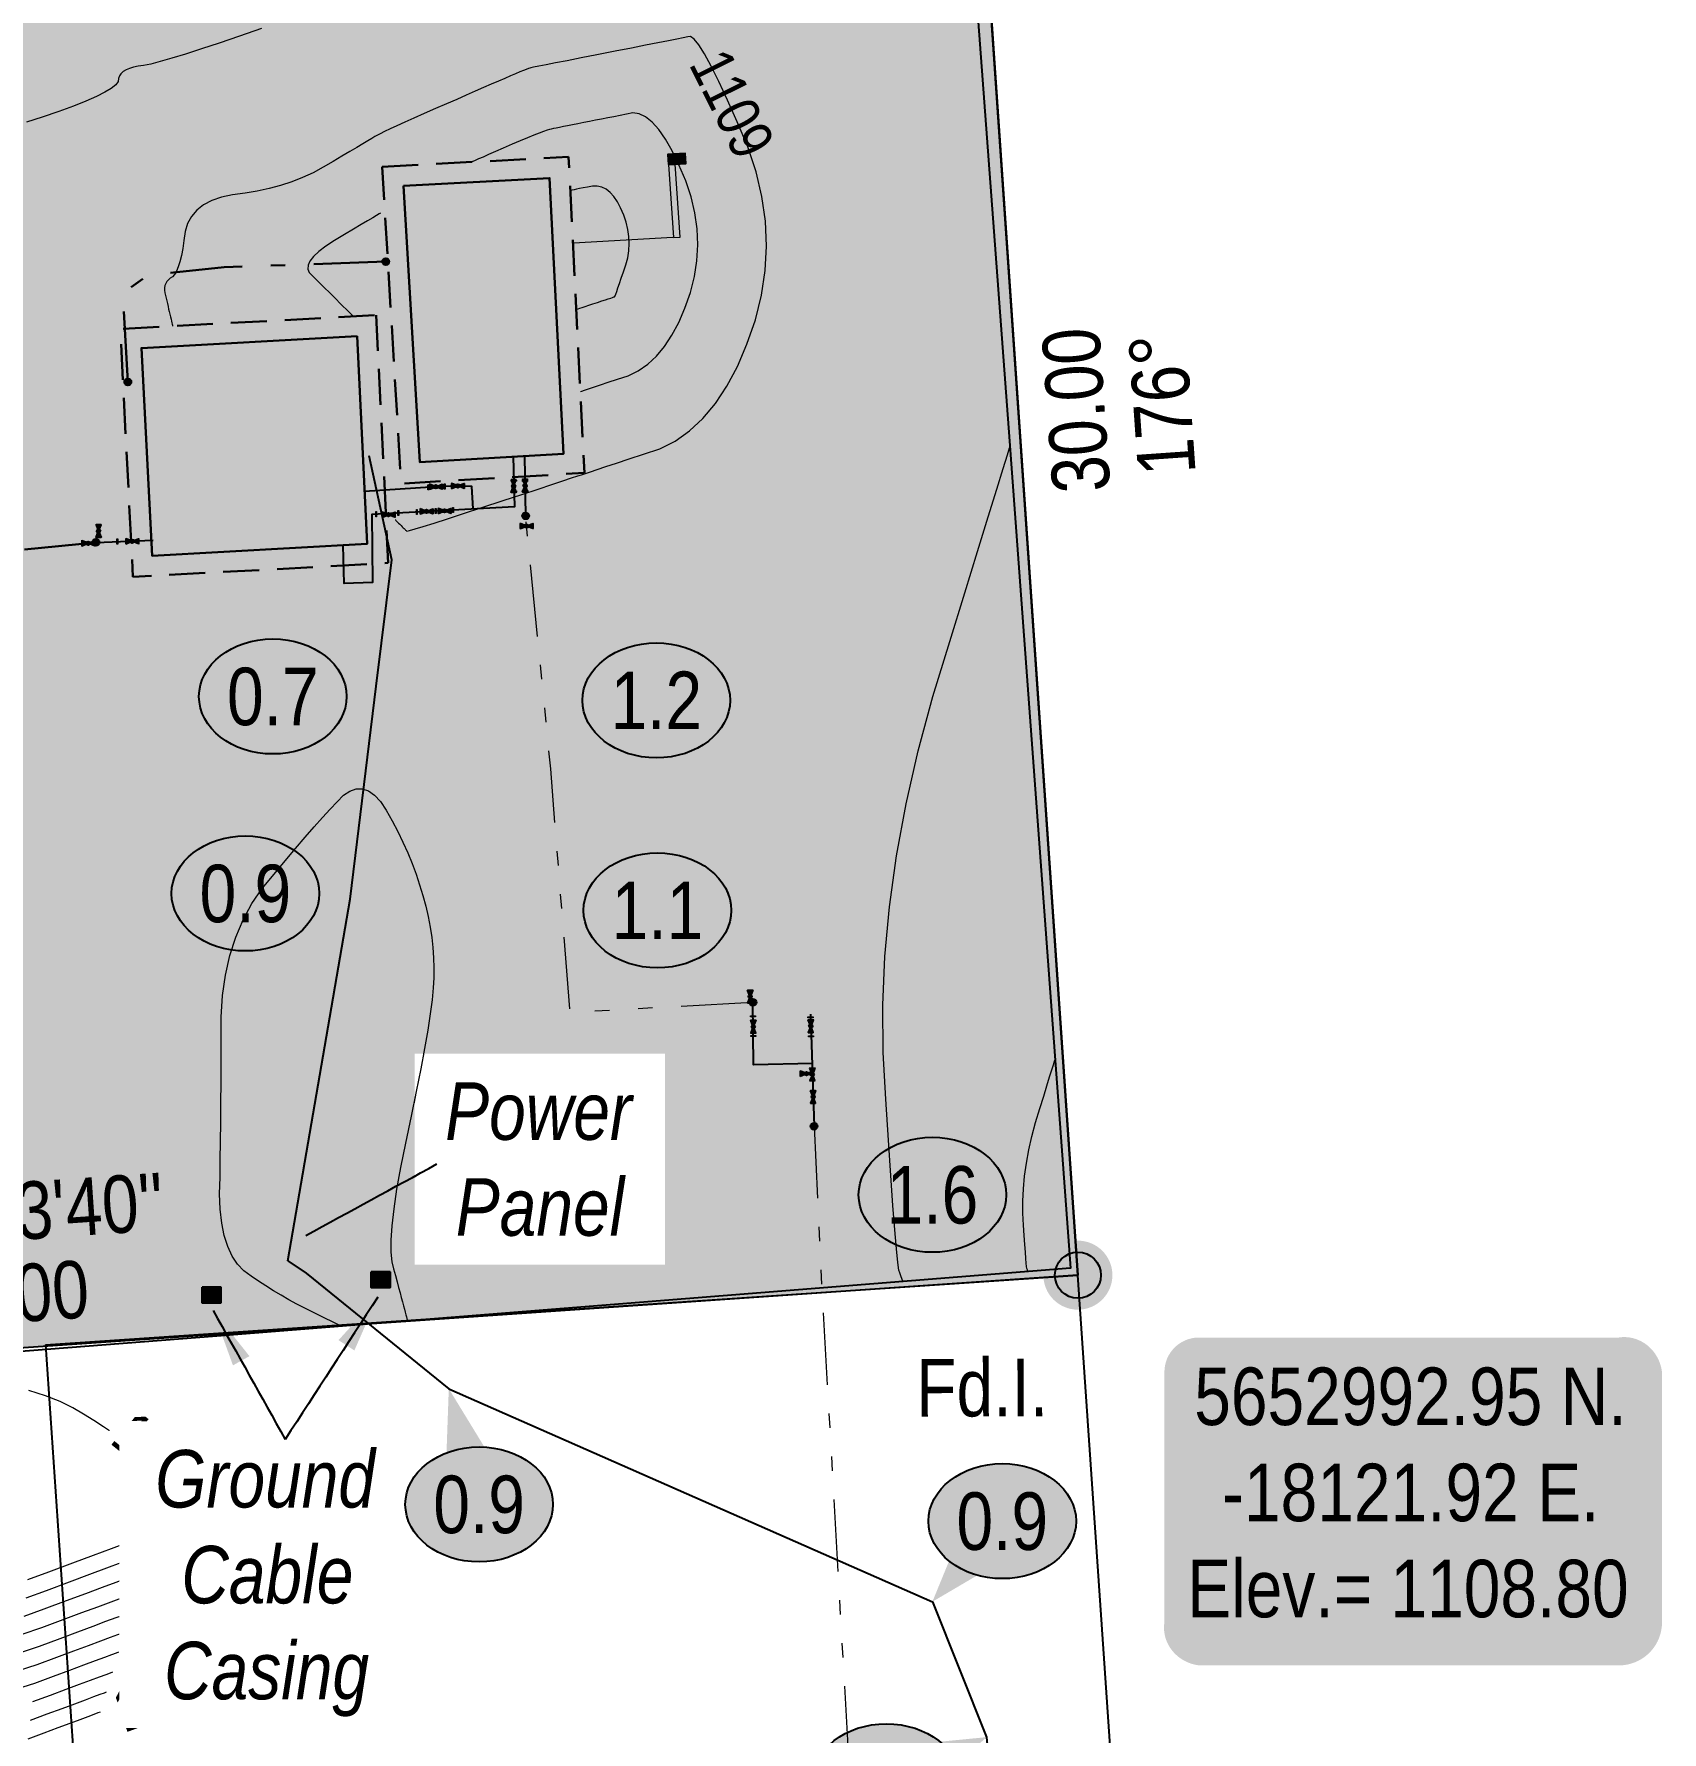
# Model space of a CAD drawing. Extents: x -19176 to -17597, y 5652440 to 5654285.
# Drawn here: x -17814.41 to -17786.11, y 5653112.35 to 5653141.87 of the extents above; entities that cross this region are included whole.
import ezdxf
from ezdxf.enums import TextEntityAlignment as Align

# ---------------------------------------------------------------- set-up
doc = ezdxf.new("R2010")
doc.units = 0
doc.header["$LTSCALE"] = 5
for name, pattern in [('CENTERLINEX3', [5, 2.5, -1, 0.5, -1]), ('CENTERLINEX33', [6.5, 2.5, -1, 0.5, -1, 0.5, -1]), ('DASHED4', [1.875, 1.25, -0.625])]:
    doc.linetypes.add(name, pattern=pattern)
for name, color, linetype in [('AS-CABLE', 224, 'foc-CABLE'), ('AS-CABLE-T', 224, 'foc-CABLE'), ('AS-FENCE-DASH', 48, 'foc-FENCE-DASH'), ('AS-PIPE-AG-CLIENT HIGH PRESSURE', 240, 'Continuous'), ('AS-PIPE-AG-CLIENT LOW PRESSURE', 182, 'Continuous'), ('AS-POWER-BURIED-ATCO PIPELINES', 241, 'foc-POWER_BURIED'), ('AS-SYMBOL', 7, 'Continuous'), ('DETAIL-T', 7, 'Continuous'), ('F-RW', 190, 'Continuous'), ('L-BD1', 253, 'Continuous'), ('L-MON', 1, 'Continuous'), ('L-TITLEDB', 4, 'Continuous'), ('P-ELEVATION', 7, 'Continuous'), ('P-PROPOSED', 10, 'Continuous'), ('P-PROPOSED-H', 21, 'Continuous')]:
    doc.layers.add(name, color=color, linetype=linetype)
for name, color, linetype, lineweight in [('AS-CABLE-ATCO PIPELINES', 241, 'foc-CABLE', 9), ('AS-GENERAL', 48, 'Continuous', 18), ('EXISTING PIPE (EXIST OR HP)', 240, 'CENTERLINEX33', 20), ('T-TEXT', 48, 'Continuous', 18)]:
    doc.layers.add(name, color=color, linetype=linetype, lineweight=lineweight)
for name, color, linetype, lineweight, true_color in [('AS-STRUCTURE', 7, 'Continuous', 30, 0x595959), ('C-TOPO-MAJR', 7, 'Continuous', 15, 0xd3aa5f), ('C-TOPO-MINR', 7, 'Continuous', 13, 0xe9d5af), ('EXISTING PIPE IP', 7, 'CENTERLINEX3', 30, 0x3800e0)]:
    doc.layers.add(name, color=color, linetype=linetype, lineweight=lineweight, true_color=true_color)
doc.layers.add('AS-STRUCTURE-H', color=7, linetype='Continuous', true_color=0xa8a8a8)
doc.layers.add('C-TOPO-MAJR-TEXT', color=7, linetype='Continuous', true_color=0x644b1b)
doc.styles.add('1.0', font='ARIALN.TTF', dxfattribs={"height": 1})
doc.styles.add('80', font='ARIALN.TTF', dxfattribs={"height": 10})
doc.styles.add('80L', font='ARIALN.TTF', dxfattribs={"height": 10})
doc.styles.add('foc-LtypeFont', font='ARIALN.TTF', dxfattribs={"height": 7.35})
doc.styles.get("Standard").update_dxf_attribs({"font": 'ARIALN.TTF'})
doc.linetypes.add('foc-CABLE', pattern='A,2,-1,["C",foc-LtypeFont,S=0.2,R=0,X=-0.625,Y=-0.75],-1.24,8', length=12.24)
doc.linetypes.add('foc-FENCE-DASH', pattern='A,0.5,-0.5,1,-0.5,1,-0.5,1,-0.5,1,-0.5,["X",foc-LtypeFont,S=0.2,R=0,X=-0.625,Y=-0.75],-0.5', length=7.5)
doc.linetypes.add('foc-POWER_BURIED', pattern='A,10,-1,["P",foc-LtypeFont,S=0.2,R=0,X=-0.425,Y=-0.75],-2', length=13)
doc.dimstyles.new('Compass 500', dxfattribs={"dimscale": 0.5, "dimtxt": 0.9, "dimasz": 2, "dimexe": 0.2, "dimexo": 0.0625, "dimgap": 0.5, "dimtad": 0, "dimtih": 1, "dimtoh": 1, "dimzin": 0, "dimdsep": 46, "dimtxsty": '1.0', "dimcen": 0.1, "dimse1": 1, "dimse2": 1, "dimclrd": 256, "dimclrt": 256, "dimaunit": 1, "dimadec": 4, "dimazin": 0, "dimtfac": 0.06, "dimtofl": 0, "dimtmove": 0, "dimatfit": 0, "dimfxl": 0.2, "dimtolj": 1, "dimtzin": 0, "dimlwd": -1, "dimarcsym": 0})

# ---------------------------------------------------------------- blocks, each defined once
blk = doc.blocks.new('fdia')
at = {"color": 255, "const_width": 1}
blk.add_lwpolyline([(-0.5, 0, 1), (0.5, 0, 1)], format="xyb", close=True, dxfattribs=at)
blk = doc.blocks.new('Fdiaa')
blk.add_blockref('fdia', (0, 0))
blk = doc.blocks.new('fdib')
at = {"color": 1, "const_width": 1.6}
blk.add_lwpolyline([(-0.4, 0, 1), (0.4, 0, 1)], format="xyb", close=True, dxfattribs=at)
at = {"color": 1}
blk.add_circle((0, 0), 0.8, dxfattribs=at)
blk = doc.blocks.new('Fdibb')
blk.add_blockref('fdib', (0, 0))
blk = doc.blocks.new('fdicc')
for name in ['Fdibb', 'Fdiaa']:
    blk.add_blockref(name, (0, 0))
blk = doc.blocks.new('FDI')
blk.add_blockref('fdicc', (0, 0))
blk = doc.blocks.new('*U39')
h = blk.add_hatch(color=254)
edge = h.paths.add_edge_path()
edge.add_line((-36.5, -28.5), (36.5, -28.5))
edge.add_arc((36.5, -22.5), 6, 270, 360)
edge.add_line((42.5, -22.5), (42.5, 21))
edge.add_arc((36.5, 21), 6, 0, 90)
edge.add_line((36.5, 27), (-36.5, 27))
edge.add_arc((-36.5, 21), 6, 90, 180)
edge.add_line((-42.5, 21), (-42.5, -22.5))
edge.add_arc((-36.5, -22.5), 6, 180, 270)
at = {"color": 1, "flags": 128}
blk.add_lwpolyline([(-36.5, -28.5, 3, 3, 0), (36.5, -28.5, 3, 3, 0.414214), (42.5, -22.5, 3, 3, 0), (42.5, 21, 3, 0, 0.414214), (36.5, 27, 0, 0, 0), (-36.5, 27, 0, 0, 0.414214), (-42.5, 21, 0, 0, 0), (-42.5, -22.5, 0, 3, 0.414214)], format="xyseb", close=True, dxfattribs=at)
blk.add_lwpolyline([(-37.46, -26.29, 0, 10, 0), (0, 0, 5, 5, 0)], format="xyseb", dxfattribs=at)
at = {"color": 1, "style": '80'}
blk.add_attdef('ENTER_TEXT_001', (-35.99, -5), '', height=10, dxfattribs=at)
blk = doc.blocks.new('VALVE')
h = blk.add_hatch(color=255)
h.dxf.hatch_style = 1
edge = h.paths.add_edge_path()
edge.add_line((-0.33, 0.24), (-1.2, 0.59))
edge.add_line((-1.2, 0.59), (-1.2, -0.59))
edge.add_line((-1.2, -0.59), (-0.33, -0.24))
edge.add_arc((0, 0), 0.411, 215.8775, 324.1225)
edge.add_line((0.33, -0.24), (1.2, -0.59))
edge.add_line((1.2, -0.59), (1.2, 0.59))
edge.add_line((1.2, 0.59), (0.33, 0.24))
edge.add_arc((0, 0), 0.411, 35.8775, 144.1225)
at = {"color": 48}
for p, q in [((-1.1, 0.44), (-1.1, -0.44)), ((-0.29, 0.12), (-1.1, 0.44)), ((0.29, 0.12), (1.1, 0.44)), ((1.1, 0.44), (1.1, -0.44)), ((-1.1, -0.44), (-0.29, -0.12)), ((1.1, -0.44), (0.29, -0.12))]:
    blk.add_line(p, q, dxfattribs=at)
for radius in [0.311, 0.11]:
    blk.add_circle((0, 0), radius, dxfattribs=at)
blk = doc.blocks.new('RISER')
h = blk.add_hatch(color=255)
h.dxf.hatch_style = 1
edge = h.paths.add_edge_path()
edge.add_arc((0, 0), 0.7, 0, 360)
blk.add_hatch(color=13).paths.add_polyline_path([(0.58, -0.15), (-0.58, -0.15, 0.774597)])
at = {"color": 13}
blk.add_line((-0.58, -0.15), (0.58, -0.15), dxfattribs=at)
blk.add_circle((0, 0), 0.6, dxfattribs=at)
blk = doc.blocks.new('Flange')
at = {"layer": 'AS-GENERAL'}
h = blk.add_hatch(color=256, dxfattribs=at)
h.dxf.hatch_style = 1
h.paths.add_polyline_path([(-0.22, 0.04), (0.23, 0.04), (0.23, -0.04), (-0.22, -0.04)])
blk.add_lwpolyline([(-0.22, 0.04), (0.23, 0.04), (0.23, -0.04), (-0.22, -0.04)], close=True, dxfattribs=at)
blk = doc.blocks.new('*U63')
at = {"layer": 'P-ELEVATION'}
h = blk.add_hatch(color=111, dxfattribs=at)
h.dxf.hatch_style = 1
edge = h.paths.add_edge_path()
edge.add_ellipse((0, 0), major_axis=(-12.83, 0), ratio=0.779302, start_angle=0, end_angle=360)
at = {"layer": 'P-ELEVATION', "color": 7, "flags": 128}
blk.add_lwpolyline([(0, 0, 12.5, 0, 0), (17.43, 7.68, 0, 0, 0)], format="xyseb", dxfattribs=at)
at = {"layer": 'P-ELEVATION', "color": 7}
blk.add_ellipse((0, 0), major_axis=(-12.83, 0), ratio=0.779302, dxfattribs=at)
at = {"layer": 'P-ELEVATION', "style": '80'}
blk.add_attdef('ELEVATION', text='', height=10, dxfattribs=at).set_placement((0, 0), align=Align.MIDDLE_CENTER)
blk = doc.blocks.new('*U64')
at = {"layer": 'P-ELEVATION'}
h = blk.add_hatch(color=111, dxfattribs=at)
h.dxf.hatch_style = 1
edge = h.paths.add_edge_path()
edge.add_ellipse((0, 0), major_axis=(-12.83, 0), ratio=0.779302, start_angle=0, end_angle=360)
at = {"layer": 'P-ELEVATION', "color": 7, "flags": 128}
blk.add_lwpolyline([(0, 0, 12.5, 0, 0), (-12.15, -14.01, 0, 0, 0)], format="xyseb", dxfattribs=at)
at = {"layer": 'P-ELEVATION', "color": 7}
blk.add_ellipse((0, 0), major_axis=(-12.83, 0), ratio=0.779302, dxfattribs=at)
at = {"layer": 'P-ELEVATION', "style": '80'}
blk.add_attdef('ELEVATION', text='', height=10, dxfattribs=at).set_placement((0, 0), align=Align.MIDDLE_CENTER)
blk = doc.blocks.new('*U65')
at = {"layer": 'P-ELEVATION'}
h = blk.add_hatch(color=111, dxfattribs=at)
h.dxf.hatch_style = 1
edge = h.paths.add_edge_path()
edge.add_ellipse((0, 0), major_axis=(-12.83, 0), ratio=0.779302, start_angle=0, end_angle=360)
at = {"layer": 'P-ELEVATION', "color": 7, "flags": 128}
blk.add_lwpolyline([(0, 0, 12.5, 0, 0), (-5.27, 20.11, 0, 0, 0)], format="xyseb", dxfattribs=at)
at = {"layer": 'P-ELEVATION', "color": 7}
blk.add_ellipse((0, 0), major_axis=(-12.83, 0), ratio=0.779302, dxfattribs=at)
at = {"layer": 'P-ELEVATION', "style": '80'}
blk.add_attdef('ELEVATION', text='', height=10, dxfattribs=at).set_placement((0, 0), align=Align.MIDDLE_CENTER)
blk = doc.blocks.new('*U66')
at = {"layer": 'P-ELEVATION'}
h = blk.add_hatch(color=111, dxfattribs=at)
h.dxf.hatch_style = 1
edge = h.paths.add_edge_path()
edge.add_ellipse((0, 0), major_axis=(-12.83, 0), ratio=0.779302, start_angle=0, end_angle=360)
at = {"layer": 'P-ELEVATION', "color": 7, "flags": 128}
blk.add_lwpolyline([(0, 0, 12.5, 0, 0), (18.22, -0.98, 0, 0, 0)], format="xyseb", dxfattribs=at)
at = {"layer": 'P-ELEVATION', "color": 7}
blk.add_ellipse((0, 0), major_axis=(-12.83, 0), ratio=0.779302, dxfattribs=at)
at = {"layer": 'P-ELEVATION', "style": '80'}
blk.add_attdef('ELEVATION', text='', height=10, dxfattribs=at).set_placement((0, 0), align=Align.MIDDLE_CENTER)
blk = doc.blocks.new('*U81')
at = {"layer": 'P-ELEVATION'}
h = blk.add_hatch(color=111, dxfattribs=at)
h.dxf.hatch_style = 1
edge = h.paths.add_edge_path()
edge.add_ellipse((0, 0), major_axis=(-12.83, 0), ratio=0.779302, start_angle=0, end_angle=360)
at = {"layer": 'P-ELEVATION', "color": 7, "flags": 128}
blk.add_lwpolyline([(0, 0, 12.5, 0, 0), (-19.52, -11.14, 0, 0, 0)], format="xyseb", dxfattribs=at)
at = {"layer": 'P-ELEVATION', "color": 7}
blk.add_ellipse((0, 0), major_axis=(-12.83, 0), ratio=0.779302, dxfattribs=at)
at = {"layer": 'P-ELEVATION', "style": '80'}
blk.add_attdef('ELEVATION', text='', height=10, dxfattribs=at).set_placement((0, 0), align=Align.MIDDLE_CENTER)
blk = doc.blocks.new('*U80')
at = {"layer": 'P-ELEVATION'}
h = blk.add_hatch(color=111, dxfattribs=at)
h.dxf.hatch_style = 1
edge = h.paths.add_edge_path()
edge.add_ellipse((0, 0), major_axis=(-12.83, 0), ratio=0.779302, start_angle=0, end_angle=360)
at = {"layer": 'P-ELEVATION', "color": 7, "flags": 128}
blk.add_lwpolyline([(0, 0, 12.5, 0, 0), (-15.2, -17.75, 0, 0, 0)], format="xyseb", dxfattribs=at)
at = {"layer": 'P-ELEVATION', "color": 7}
blk.add_ellipse((0, 0), major_axis=(-12.83, 0), ratio=0.779302, dxfattribs=at)
at = {"layer": 'P-ELEVATION', "style": '80'}
blk.add_attdef('ELEVATION', text='', height=10, dxfattribs=at).set_placement((0, 0), align=Align.MIDDLE_CENTER)
blk = doc.blocks.new('*U82')
at = {"layer": 'P-ELEVATION'}
h = blk.add_hatch(color=111, dxfattribs=at)
h.dxf.hatch_style = 1
edge = h.paths.add_edge_path()
edge.add_ellipse((0, 0), major_axis=(-12.83, 0), ratio=0.779302, start_angle=0, end_angle=360)
at = {"layer": 'P-ELEVATION', "color": 7, "flags": 128}
blk.add_lwpolyline([(0, 0, 12.5, 0, 0), (-18.35, -11.91, 0, 0, 0)], format="xyseb", dxfattribs=at)
at = {"layer": 'P-ELEVATION', "color": 7}
blk.add_ellipse((0, 0), major_axis=(-12.83, 0), ratio=0.779302, dxfattribs=at)
at = {"layer": 'P-ELEVATION', "style": '80'}
blk.add_attdef('ELEVATION', text='', height=10, dxfattribs=at).set_placement((0, 0), align=Align.MIDDLE_CENTER)
blk = doc.blocks.new('*U83')
at = {"layer": 'P-ELEVATION'}
h = blk.add_hatch(color=111, dxfattribs=at)
h.dxf.hatch_style = 1
edge = h.paths.add_edge_path()
edge.add_ellipse((0, 0), major_axis=(-12.83, 0), ratio=0.779302, start_angle=0, end_angle=360)
at = {"layer": 'P-ELEVATION', "color": 7, "flags": 128}
blk.add_lwpolyline([(0, 0, 12.5, 0, 0), (17.99, 1.81, 0, 0, 0)], format="xyseb", dxfattribs=at)
at = {"layer": 'P-ELEVATION', "color": 7}
blk.add_ellipse((0, 0), major_axis=(-12.83, 0), ratio=0.779302, dxfattribs=at)
at = {"layer": 'P-ELEVATION', "style": '80'}
blk.add_attdef('ELEVATION', text='', height=10, dxfattribs=at).set_placement((0, 0), align=Align.MIDDLE_CENTER)

msp = doc.modelspace()

# ---------------------------------------------------------------- hatches: boundary and pattern name
at = {"layer": 'AS-CABLE'}
h = msp.add_hatch(color=256, dxfattribs=at)
h.dxf.hatch_style = 1
h.paths.add_polyline_path([(-17803.384, 5653139.603), (-17803.079, 5653139.62), (-17803.089, 5653139.795), (-17803.394, 5653139.779)])
at = {"layer": 'AS-CABLE-ATCO PIPELINES'}
h = msp.add_hatch(color=256, dxfattribs=at)
h.dxf.hatch_style = 1
h.paths.add_polyline_path([(-17803.268, 5653139.61), (-17803.384, 5653139.603), (-17803.295, 5653138.336), (-17803.18, 5653138.342)])
at = {"layer": 'AS-STRUCTURE'}
h = msp.add_hatch(color=256, dxfattribs=at)
h.dxf.hatch_style = 1
h.paths.add_polyline_path([(-17808.549, 5653120.351), (-17808.222, 5653120.351), (-17808.222, 5653120.08), (-17808.549, 5653120.08)])
h = msp.add_hatch(color=256, dxfattribs=at)
h.dxf.hatch_style = 1
h.paths.add_polyline_path([(-17811.488, 5653120.086), (-17811.161, 5653120.086), (-17811.161, 5653119.815), (-17811.488, 5653119.815)])
at = {"layer": 'AS-STRUCTURE-H'}
h = msp.add_hatch(color=256, dxfattribs=at)
h.dxf.hatch_style = 1
h.paths.add_polyline_path([(-17807.985, 5653139.234), (-17805.449, 5653139.368), (-17805.209, 5653134.572), (-17807.701, 5653134.427)])
h = msp.add_hatch(color=256, dxfattribs=at)
h.dxf.hatch_style = 1
h.paths.add_polyline_path([(-17808.793, 5653136.618), (-17808.62, 5653133.007), (-17812.359, 5653132.803), (-17812.543, 5653136.413)])
at = {"layer": 'P-PROPOSED-H'}
h = msp.add_hatch(color=256, dxfattribs=at)
h.dxf.hatch_style = 1
h.paths.add_polyline_path([(-17826.194, 5653118.235), (-17828.254, 5653148.165), (-17798.325, 5653150.225), (-17796.265, 5653120.296)])

# ---------------------------------------------------------------- linework, layer by layer
at = {"layer": 'AS-CABLE'}
msp.add_lwpolyline([(-17803.384, 5653139.603), (-17803.079, 5653139.62), (-17803.089, 5653139.795), (-17803.394, 5653139.779)], close=True, dxfattribs=at)
at = {"layer": 'AS-CABLE', "const_width": 0.3, "flags": 128}
msp.add_lwpolyline([(-17809.482, 5653120.711), (-17810.527, 5653120.686)], dxfattribs=at)
at = {"layer": 'AS-CABLE-ATCO PIPELINES'}
msp.add_lwpolyline([(-17803.268, 5653139.61), (-17803.384, 5653139.603), (-17803.295, 5653138.336), (-17803.18, 5653138.342)], close=True, dxfattribs=at)
at = {"layer": 'AS-CABLE-ATCO PIPELINES', "ltscale": 0.1, "flags": 128}
msp.add_lwpolyline([(-17805.033, 5653138.244), (-17803.303, 5653138.339)], dxfattribs=at)
at = {"layer": 'AS-FENCE-DASH', "ltscale": 0.1, "flags": 128}
msp.add_lwpolyline([(-17827.12, 5653130.024), (-17827.331, 5653132.746), (-17828.493, 5653148.176), (-17813.022, 5653149.257), (-17798.608, 5653150.231), (-17797.454, 5653134.793), (-17796.392, 5653120.419), (-17811.233, 5653119.234), (-17826.186, 5653118.067)], dxfattribs=at)
at = {"layer": 'AS-PIPE-AG-CLIENT HIGH PRESSURE', "ltscale": 0.1, "flags": 128}
for points in [[(-17806.08, 5653134.521), (-17806.056, 5653133.654), (-17808.539, 5653133.521), (-17808.524, 5653132.339), (-17809.016, 5653132.319), (-17809.037, 5653132.982)], [(-17805.883, 5653134.532), (-17805.865, 5653133.495)], [(-17806.776, 5653133.615), (-17806.797, 5653134.004), (-17807.044, 5653134.016), (-17807.424, 5653134.001), (-17808.664, 5653133.921)], [(-17800.878, 5653123.973), (-17801.901, 5653123.953), (-17801.913, 5653125.037)], [(-17800.915, 5653124.832), (-17800.851, 5653122.885)]]:
    msp.add_lwpolyline(points, dxfattribs=at)
at = {"layer": 'AS-PIPE-AG-CLIENT LOW PRESSURE', "flags": 128}
msp.add_lwpolyline([(-17813.334, 5653133.035), (-17812.338, 5653133.071)], dxfattribs=at)
at = {"layer": 'AS-POWER-BURIED-ATCO PIPELINES', "ltscale": 0.1, "flags": 128}
for points in [[(-17809.997, 5653120.547), (-17808.914, 5653126.833), (-17808.46, 5653130.537), (-17808.193, 5653132.73), (-17808.587, 5653134.537)], [(-17809.997, 5653120.547), (-17809.68, 5653120.328), (-17807.2, 5653118.322), (-17798.794, 5653114.618), (-17797.852, 5653112.265), (-17797.272, 5653105.768), (-17797.133, 5653103.418)]]:
    msp.add_lwpolyline(points, dxfattribs=at)
at = {"layer": 'AS-STRUCTURE', "linetype": 'DASHED4', "ltscale": 0.1, "flags": 128}
for points in [[(-17808.356, 5653139.565), (-17805.117, 5653139.736), (-17804.843, 5653134.242), (-17808.03, 5653134.057)], [(-17808.461, 5653136.986), (-17808.254, 5653132.676), (-17812.691, 5653132.434), (-17812.911, 5653136.743)]]:
    msp.add_lwpolyline(points, close=True, dxfattribs=at)
at = {"layer": 'AS-STRUCTURE', "flags": 128}
for points in [[(-17807.985, 5653139.234), (-17805.449, 5653139.368), (-17805.209, 5653134.572), (-17807.701, 5653134.427)], [(-17808.793, 5653136.618), (-17808.62, 5653133.007), (-17812.359, 5653132.803), (-17812.543, 5653136.413)]]:
    msp.add_lwpolyline(points, close=True, dxfattribs=at)
at = {"layer": 'AS-STRUCTURE'}
for points in [[(-17808.549, 5653120.351), (-17808.222, 5653120.351), (-17808.222, 5653120.08), (-17808.549, 5653120.08)], [(-17811.488, 5653120.086), (-17811.161, 5653120.086), (-17811.161, 5653119.815), (-17811.488, 5653119.815)]]:
    msp.add_lwpolyline(points, close=True, dxfattribs=at)
at = {"layer": 'C-TOPO-MAJR', "flags": 128}
for points in [[(-17808.132, 5653133.428), (-17808.132, 5653133.428), (-17808.129, 5653133.426), (-17808.123, 5653133.42), (-17808.115, 5653133.411), (-17808.103, 5653133.4), (-17808.089, 5653133.386), (-17808.072, 5653133.369), (-17808.052, 5653133.349), (-17808.029, 5653133.327), (-17808.009, 5653133.306), (-17807.991, 5653133.288), (-17807.975, 5653133.273), (-17807.961, 5653133.259), (-17807.95, 5653133.248), (-17807.941, 5653133.239), (-17807.935, 5653133.233), (-17807.93, 5653133.228), (-17807.881, 5653133.24), (-17807.785, 5653133.267), (-17807.644, 5653133.31), (-17807.457, 5653133.369), (-17807.225, 5653133.444), (-17806.947, 5653133.534), (-17806.623, 5653133.64), (-17806.254, 5653133.762), (-17805.929, 5653133.869), (-17805.647, 5653133.962), (-17805.409, 5653134.041), (-17805.215, 5653134.105), (-17805.065, 5653134.154), (-17804.958, 5653134.19), (-17804.895, 5653134.21), (-17804.876, 5653134.217), (-17804.823, 5653134.234), (-17804.738, 5653134.262), (-17804.62, 5653134.301), (-17804.468, 5653134.351), (-17804.284, 5653134.412), (-17804.066, 5653134.484), (-17803.815, 5653134.567), (-17803.531, 5653134.66), (-17803.264, 5653134.796), (-17803.015, 5653134.972), (-17802.782, 5653135.19), (-17802.566, 5653135.45), (-17802.366, 5653135.751), (-17802.184, 5653136.094), (-17802.019, 5653136.478), (-17801.871, 5653136.904), (-17801.765, 5653137.33), (-17801.7, 5653137.758), (-17801.677, 5653138.186), (-17801.695, 5653138.616), (-17801.756, 5653139.047), (-17801.858, 5653139.478), (-17802.002, 5653139.911), (-17802.188, 5653140.345), (-17802.356, 5653140.723), (-17802.506, 5653141.046), (-17802.64, 5653141.313), (-17802.755, 5653141.526), (-17802.854, 5653141.683), (-17802.935, 5653141.784), (-17802.998, 5653141.83), (-17803.044, 5653141.821), (-17803.124, 5653141.806), (-17803.237, 5653141.783), (-17803.384, 5653141.754), (-17803.565, 5653141.719), (-17803.779, 5653141.676), (-17804.027, 5653141.627), (-17804.309, 5653141.572), (-17804.625, 5653141.51), (-17804.902, 5653141.455), (-17805.142, 5653141.407), (-17805.345, 5653141.368), (-17805.509, 5653141.335), (-17805.636, 5653141.31), (-17805.725, 5653141.293), (-17805.776, 5653141.282), (-17805.789, 5653141.28), (-17805.815, 5653141.271), (-17805.853, 5653141.257), (-17805.903, 5653141.237), (-17805.966, 5653141.212), (-17806.041, 5653141.18), (-17806.128, 5653141.143), (-17806.227, 5653141.1), (-17806.339, 5653141.051), (-17806.462, 5653140.997), (-17806.595, 5653140.939), (-17806.74, 5653140.876), (-17806.896, 5653140.808), (-17807.062, 5653140.735), (-17807.24, 5653140.657), (-17807.429, 5653140.575), (-17807.628, 5653140.488), (-17807.807, 5653140.409), (-17807.966, 5653140.338), (-17808.104, 5653140.275), (-17808.222, 5653140.221), (-17808.319, 5653140.175), (-17808.395, 5653140.138), (-17808.452, 5653140.108), (-17808.487, 5653140.087), (-17808.54, 5653140.056), (-17808.609, 5653140.014), (-17808.696, 5653139.963), (-17808.799, 5653139.901), (-17808.919, 5653139.83), (-17809.057, 5653139.748), (-17809.211, 5653139.656), (-17809.382, 5653139.554), (-17809.559, 5653139.461), (-17809.742, 5653139.378), (-17809.93, 5653139.304), (-17810.125, 5653139.24), (-17810.325, 5653139.185), (-17810.53, 5653139.14), (-17810.742, 5653139.104), (-17810.959, 5653139.078), (-17811.151, 5653139.035), (-17811.319, 5653138.976), (-17811.462, 5653138.901), (-17811.58, 5653138.81), (-17811.673, 5653138.702), (-17811.742, 5653138.579), (-17811.785, 5653138.439), (-17811.804, 5653138.282), (-17811.826, 5653138.143), (-17811.849, 5653138.019), (-17811.876, 5653137.913), (-17811.904, 5653137.822), (-17811.935, 5653137.749), (-17811.969, 5653137.692), (-17812.004, 5653137.651), (-17812.043, 5653137.627), (-17812.075, 5653137.599), (-17812.101, 5653137.569), (-17812.12, 5653137.536), (-17812.134, 5653137.5), (-17812.141, 5653137.461), (-17812.142, 5653137.419), (-17812.137, 5653137.374), (-17812.126, 5653137.326), (-17812.114, 5653137.279), (-17812.103, 5653137.231), (-17812.092, 5653137.184), (-17812.081, 5653137.137), (-17812.07, 5653137.091), (-17812.059, 5653137.045), (-17812.048, 5653136.999), (-17812.037, 5653136.953), (-17812.028, 5653136.913), (-17812.02, 5653136.879), (-17812.013, 5653136.85), (-17812.008, 5653136.827), (-17812.004, 5653136.81), (-17812.001, 5653136.799), (-17812, 5653136.793), (-17812, 5653136.793)], [(-17812, 5653116.763), (-17812, 5653116.763), (-17812.014, 5653116.775), (-17812.042, 5653116.797), (-17812.085, 5653116.831), (-17812.141, 5653116.876), (-17812.211, 5653116.932), (-17812.295, 5653116.999), (-17812.394, 5653117.078), (-17812.506, 5653117.168), (-17812.628, 5653117.261), (-17812.758, 5653117.356), (-17812.898, 5653117.455), (-17813.047, 5653117.556), (-17813.205, 5653117.66), (-17813.373, 5653117.767), (-17813.549, 5653117.877), (-17813.735, 5653117.99), (-17813.955, 5653118.097), (-17814.21, 5653118.198), (-17814.501, 5653118.293)], [(-17812.723, 5653114.438), (-17812.723, 5653114.438), (-17812.767, 5653114.421), (-17812.856, 5653114.388), (-17812.989, 5653114.339), (-17813.166, 5653114.273), (-17813.388, 5653114.19), (-17813.654, 5653114.091), (-17813.964, 5653113.975), (-17814.319, 5653113.843), (-17814.652, 5653113.731)], [(-17813.263, 5653112.698), (-17813.263, 5653112.698), (-17813.298, 5653112.685), (-17813.368, 5653112.659), (-17813.473, 5653112.62), (-17813.612, 5653112.568), (-17813.787, 5653112.503), (-17813.996, 5653112.425), (-17814.24, 5653112.334), (-17814.519, 5653112.23)]]:
    msp.add_lwpolyline(points, dxfattribs=at)
at = {"layer": 'C-TOPO-MINR', "flags": 128}
for points in [[(-17810.457, 5653141.97), (-17810.841, 5653141.835), (-17811.189, 5653141.715), (-17811.501, 5653141.611), (-17811.776, 5653141.522), (-17812.014, 5653141.449), (-17812.215, 5653141.391), (-17812.38, 5653141.349), (-17812.509, 5653141.322), (-17812.6, 5653141.311), (-17812.681, 5653141.295), (-17812.752, 5653141.274), (-17812.811, 5653141.248), (-17812.86, 5653141.218), (-17812.898, 5653141.182), (-17812.926, 5653141.142), (-17812.943, 5653141.096), (-17812.949, 5653141.046), (-17812.99, 5653140.99), (-17813.067, 5653140.927), (-17813.179, 5653140.859), (-17813.326, 5653140.784), (-17813.509, 5653140.703), (-17813.726, 5653140.616), (-17813.98, 5653140.523), (-17814.268, 5653140.424), (-17814.539, 5653140.339)], [(-17804.913, 5653135.656), (-17804.913, 5653135.656), (-17804.89, 5653135.664), (-17804.844, 5653135.679), (-17804.774, 5653135.702), (-17804.682, 5653135.733), (-17804.566, 5653135.771), (-17804.427, 5653135.817), (-17804.265, 5653135.87), (-17804.08, 5653135.931), (-17803.906, 5653136.019), (-17803.743, 5653136.133), (-17803.591, 5653136.274), (-17803.45, 5653136.442), (-17803.321, 5653136.637), (-17803.202, 5653136.858), (-17803.095, 5653137.105), (-17802.999, 5653137.38), (-17802.929, 5653137.655), (-17802.887, 5653137.93), (-17802.872, 5653138.207), (-17802.884, 5653138.484), (-17802.922, 5653138.761), (-17802.988, 5653139.039), (-17803.08, 5653139.318), (-17803.2, 5653139.597), (-17803.318, 5653139.839), (-17803.436, 5653140.043), (-17803.551, 5653140.209), (-17803.666, 5653140.338), (-17803.78, 5653140.429), (-17803.892, 5653140.483), (-17804.003, 5653140.499), (-17804.113, 5653140.477), (-17804.222, 5653140.456), (-17804.33, 5653140.434), (-17804.437, 5653140.413), (-17804.543, 5653140.392), (-17804.648, 5653140.372), (-17804.752, 5653140.351), (-17804.855, 5653140.331), (-17804.957, 5653140.311), (-17805.05, 5653140.292), (-17805.134, 5653140.276), (-17805.209, 5653140.261), (-17805.275, 5653140.248), (-17805.332, 5653140.237), (-17805.379, 5653140.227), (-17805.418, 5653140.22), (-17805.447, 5653140.214), (-17805.493, 5653140.2), (-17805.554, 5653140.179), (-17805.631, 5653140.15), (-17805.724, 5653140.113), (-17805.832, 5653140.068), (-17805.957, 5653140.015), (-17806.097, 5653139.955), (-17806.254, 5653139.886), (-17806.39, 5653139.827), (-17806.508, 5653139.775), (-17806.605, 5653139.733), (-17806.683, 5653139.699), (-17806.742, 5653139.673), (-17806.781, 5653139.656), (-17806.801, 5653139.647), (-17806.801, 5653139.647)], [(-17804.984, 5653137.084), (-17804.984, 5653137.084), (-17804.974, 5653137.088), (-17804.953, 5653137.095), (-17804.923, 5653137.105), (-17804.881, 5653137.118), (-17804.83, 5653137.135), (-17804.768, 5653137.156), (-17804.696, 5653137.179), (-17804.614, 5653137.207), (-17804.541, 5653137.231), (-17804.479, 5653137.251), (-17804.427, 5653137.268), (-17804.385, 5653137.282), (-17804.353, 5653137.293), (-17804.331, 5653137.3), (-17804.32, 5653137.304), (-17804.318, 5653137.304), (-17804.311, 5653137.32), (-17804.299, 5653137.351), (-17804.282, 5653137.397), (-17804.26, 5653137.459), (-17804.233, 5653137.536), (-17804.201, 5653137.628), (-17804.163, 5653137.735), (-17804.121, 5653137.858), (-17804.09, 5653137.981), (-17804.072, 5653138.104), (-17804.065, 5653138.228), (-17804.071, 5653138.351), (-17804.088, 5653138.476), (-17804.118, 5653138.6), (-17804.159, 5653138.725), (-17804.213, 5653138.85), (-17804.27, 5653138.957), (-17804.332, 5653139.046), (-17804.397, 5653139.118), (-17804.467, 5653139.172), (-17804.541, 5653139.208), (-17804.619, 5653139.227), (-17804.701, 5653139.228), (-17804.787, 5653139.211), (-17804.862, 5653139.196), (-17804.926, 5653139.183), (-17804.98, 5653139.173), (-17805.023, 5653139.164), (-17805.055, 5653139.158), (-17805.077, 5653139.154), (-17805.087, 5653139.151), (-17805.087, 5653139.151)], [(-17808.388, 5653138.758), (-17808.388, 5653138.758), (-17808.411, 5653138.744), (-17808.455, 5653138.718), (-17808.522, 5653138.678), (-17808.611, 5653138.625), (-17808.722, 5653138.559), (-17808.856, 5653138.479), (-17809.011, 5653138.387), (-17809.189, 5653138.281), (-17809.338, 5653138.181), (-17809.459, 5653138.089), (-17809.55, 5653138.003), (-17809.613, 5653137.924), (-17809.647, 5653137.852), (-17809.652, 5653137.786), (-17809.628, 5653137.727), (-17809.575, 5653137.675), (-17809.521, 5653137.621), (-17809.465, 5653137.565), (-17809.408, 5653137.508), (-17809.348, 5653137.449), (-17809.287, 5653137.388), (-17809.224, 5653137.325), (-17809.16, 5653137.261), (-17809.093, 5653137.195), (-17809.035, 5653137.137), (-17808.985, 5653137.088), (-17808.944, 5653137.047), (-17808.911, 5653137.014), (-17808.886, 5653136.989), (-17808.869, 5653136.973), (-17808.861, 5653136.964), (-17808.861, 5653136.964)], [(-17799.305, 5653120.186), (-17799.305, 5653120.186), (-17799.307, 5653120.192), (-17799.311, 5653120.203), (-17799.317, 5653120.219), (-17799.325, 5653120.24), (-17799.335, 5653120.267), (-17799.346, 5653120.299), (-17799.36, 5653120.337), (-17799.376, 5653120.38), (-17799.396, 5653120.518), (-17799.42, 5653120.752), (-17799.448, 5653121.082), (-17799.48, 5653121.507), (-17799.517, 5653122.028), (-17799.558, 5653122.644), (-17799.603, 5653123.356), (-17799.652, 5653124.164), (-17799.658, 5653124.99), (-17799.621, 5653125.836), (-17799.541, 5653126.701), (-17799.417, 5653127.585), (-17799.25, 5653128.489), (-17799.04, 5653129.411), (-17798.786, 5653130.353), (-17798.49, 5653131.314), (-17798.23, 5653132.155), (-17798.008, 5653132.876), (-17797.822, 5653133.476), (-17797.674, 5653133.957), (-17797.563, 5653134.317), (-17797.489, 5653134.557), (-17797.451, 5653134.677), (-17797.451, 5653134.677)], [(-17797.133, 5653120.36), (-17797.133, 5653120.36), (-17797.133, 5653120.361), (-17797.134, 5653120.364), (-17797.136, 5653120.368), (-17797.138, 5653120.373), (-17797.14, 5653120.38), (-17797.143, 5653120.388), (-17797.147, 5653120.398), (-17797.151, 5653120.409), (-17797.156, 5653120.444), (-17797.162, 5653120.504), (-17797.169, 5653120.588), (-17797.178, 5653120.696), (-17797.187, 5653120.828), (-17797.197, 5653120.985), (-17797.209, 5653121.166), (-17797.221, 5653121.372), (-17797.223, 5653121.582), (-17797.213, 5653121.797), (-17797.193, 5653122.017), (-17797.161, 5653122.242), (-17797.119, 5653122.472), (-17797.065, 5653122.707), (-17797.001, 5653122.947), (-17796.926, 5653123.191), (-17796.859, 5653123.405), (-17796.803, 5653123.589), (-17796.756, 5653123.741), (-17796.718, 5653123.864), (-17796.69, 5653123.955), (-17796.671, 5653124.016), (-17796.661, 5653124.047), (-17796.661, 5653124.047)], [(-17812.29, 5653115.829), (-17812.29, 5653115.829), (-17812.342, 5653115.81), (-17812.446, 5653115.771), (-17812.602, 5653115.713), (-17812.809, 5653115.636), (-17813.069, 5653115.54), (-17813.38, 5653115.424), (-17813.743, 5653115.288), (-17814.158, 5653115.134), (-17814.522, 5653114.999)], [(-17812.399, 5653115.481), (-17812.399, 5653115.481), (-17812.449, 5653115.463), (-17812.549, 5653115.426), (-17812.699, 5653115.37), (-17812.899, 5653115.295), (-17813.148, 5653115.202), (-17813.448, 5653115.09), (-17813.798, 5653114.96), (-17814.198, 5653114.811), (-17814.555, 5653114.682)], [(-17812.507, 5653115.134), (-17812.507, 5653115.134), (-17812.555, 5653115.116), (-17812.651, 5653115.08), (-17812.795, 5653115.026), (-17812.988, 5653114.954), (-17813.228, 5653114.865), (-17813.517, 5653114.757), (-17813.854, 5653114.632), (-17814.239, 5653114.489), (-17814.587, 5653114.365)], [(-17812.615, 5653114.786), (-17812.615, 5653114.786), (-17812.661, 5653114.768), (-17812.753, 5653114.734), (-17812.892, 5653114.682), (-17813.077, 5653114.614), (-17813.308, 5653114.527), (-17813.585, 5653114.424), (-17813.909, 5653114.304), (-17814.279, 5653114.166), (-17814.62, 5653114.048)], [(-17812.831, 5653114.09), (-17812.831, 5653114.09), (-17812.873, 5653114.074), (-17812.958, 5653114.042), (-17813.086, 5653113.995), (-17813.255, 5653113.932), (-17813.468, 5653113.853), (-17813.722, 5653113.758), (-17814.019, 5653113.647), (-17814.359, 5653113.521), (-17814.685, 5653113.415)], [(-17812.939, 5653113.742), (-17812.939, 5653113.742), (-17812.98, 5653113.727), (-17813.061, 5653113.697), (-17813.182, 5653113.651), (-17813.345, 5653113.591), (-17813.547, 5653113.515), (-17813.791, 5653113.425), (-17814.075, 5653113.319), (-17814.399, 5653113.198), (-17814.717, 5653113.098)], [(-17813.047, 5653113.394), (-17813.047, 5653113.394), (-17813.086, 5653113.38), (-17813.163, 5653113.351), (-17813.279, 5653113.308), (-17813.434, 5653113.25), (-17813.627, 5653113.178), (-17813.859, 5653113.092), (-17814.13, 5653112.991), (-17814.439, 5653112.876)], [(-17813.155, 5653113.046), (-17813.155, 5653113.046), (-17813.192, 5653113.032), (-17813.266, 5653113.005), (-17813.376, 5653112.964), (-17813.523, 5653112.909), (-17813.707, 5653112.841), (-17813.928, 5653112.758), (-17814.185, 5653112.663), (-17814.479, 5653112.553)]]:
    msp.add_lwpolyline(points, dxfattribs=at)
at = {"layer": 'EXISTING PIPE (EXIST OR HP)', "ltscale": 0.1, "flags": 128}
for points in [[(-17801.913, 5653125.037), (-17805.094, 5653124.861), (-17805.428, 5653129.097), (-17805.865, 5653133.495)], [(-17800.851, 5653122.885), (-17800.745, 5653120.578), (-17799.663, 5653101.473)]]:
    msp.add_lwpolyline(points, dxfattribs=at)
at = {"layer": 'EXISTING PIPE IP', "ltscale": 0.1, "flags": 128}
for points in [[(-17808.295, 5653137.915), (-17811.106, 5653137.819), (-17812.441, 5653137.673), (-17812.87, 5653137.362), (-17812.779, 5653135.824)], [(-17813.334, 5653133.035), (-17818.845, 5653132.479), (-17822.526, 5653132.25), (-17823.437, 5653132.037), (-17823.779, 5653131.155), (-17823.53, 5653128.711)]]:
    msp.add_lwpolyline(points, dxfattribs=at)
at = {"layer": 'F-RW'}
for q in [(-17796.265, 5653120.296), (-17813.01, 5653101.593)]:
    msp.add_line((-17814.211, 5653119.086), q, dxfattribs=at)
at = {"layer": 'L-TITLEDB'}
for p, q in [((-17796.265, 5653120.296), (-17803.289, 5653222.314)), ((-17796.265, 5653120.296), (-17803.289, 5653222.314)), ((-17795.216, 5653105.051), (-17796.265, 5653120.296)), ((-17795.216, 5653105.051), (-17796.265, 5653120.296))]:
    msp.add_line(p, q, dxfattribs=at)

# ---------------------------------------------------------------- block references
at = {"xscale": 0.1000155304115623, "yscale": 0.1000155304115623, "zscale": 0.1000155304115623}
for name, p, values in [('*U83', (-17810.259, 5653130.356), {'ELEVATION': '0.7'}), ('*U82', (-17803.593, 5653130.288), {'ELEVATION': '1.2'}), ('*U66', (-17810.736, 5653126.931), {'ELEVATION': '0.9'}), ('*U81', (-17798.793, 5653121.693), {'ELEVATION': '1.6'}), ('*U64', (-17797.579, 5653116.02), {'ELEVATION': '0.9'}), ('*U63', (-17799.594, 5653111.497), {'ELEVATION': '0.9'})]:
    msp.add_blockref(name, p, dxfattribs=at).add_auto_attribs(values)
at = {"layer": 'AS-SYMBOL', "xscale": 0.1, "yscale": 0.1, "zscale": 0.1}
for name, p in [('RISER', (-17808.295, 5653137.915)), ('RISER', (-17812.779, 5653135.824)), ('VALVE', (-17807.424, 5653134.001)), ('VALVE', (-17807.044, 5653134.016)), ('VALVE', (-17808.246, 5653133.515)), ('VALVE', (-17807.587, 5653133.572)), ('VALVE', (-17807.276, 5653133.582)), ('RISER', (-17805.865, 5653133.495)), ('VALVE', (-17805.847, 5653133.317)), ('VALVE', (-17813.471, 5653133.019)), ('RISER', (-17813.334, 5653133.035)), ('VALVE', (-17812.702, 5653133.054)), ('RISER', (-17801.913, 5653125.037)), ('VALVE', (-17800.982, 5653123.799)), ('RISER', (-17800.851, 5653122.885))]:
    msp.add_blockref(name, p, dxfattribs=at)
at = {"layer": 'AS-SYMBOL'}
for name, p, xscale, yscale, zscale, rotation in [('Flange', (-17807.557, 5653133.993), 0.2, 0.2, 0.2, 270), ('Flange', (-17807.274, 5653134.007), 0.2, 0.2, 0.2, 270), ('VALVE', (-17806.073, 5653134.013), 0.1, 0.1, 0.1, 270), ('Flange', (-17806.068, 5653134.106), 0.2, 0.2, 0.2, 180), ('VALVE', (-17805.874, 5653134.019), 0.1, 0.1, 0.1, 270), ('Flange', (-17805.875, 5653134.102), 0.2, 0.2, 0.2, 180), ('Flange', (-17806.067, 5653133.921), 0.2, 0.2, 0.2, 180), ('Flange', (-17805.872, 5653133.929), 0.2, 0.2, 0.2, 180), ('Flange', (-17808.462, 5653133.525), 0.2, 0.2, 0.2, 270), ('Flange', (-17808.077, 5653133.546), 0.2, 0.2, 0.2, 270), ('Flange', (-17807.755, 5653133.563), 0.2, 0.2, 0.2, 270), ('Flange', (-17807.43, 5653133.581), 0.2, 0.2, 0.2, 270), ('Flange', (-17807.127, 5653133.597), 0.2, 0.2, 0.2, 270), ('VALVE', (-17813.288, 5653133.231), 0.1, 0.1, 0.1, 270), ('Flange', (-17812.963, 5653133.049), 0.2, 0.2, 0.2, 270), ('VALVE', (-17801.961, 5653125.139), 0.1, 0.1, 0.1, 90), ('VALVE', (-17801.907, 5653124.616), 0.1, 0.1, 0.1, 90), ('Flange', (-17801.911, 5653124.794), 0.2, 0.2, 0.2, 180), ('VALVE', (-17800.908, 5653124.626), 0.1, 0.1, 0.1, 90), ('Flange', (-17800.913, 5653124.78), 0.2, 0.2, 0.2, 180), ('Flange', (-17801.906, 5653124.454), 0.2, 0.2, 0.2, 180), ('Flange', (-17800.902, 5653124.447), 0.2, 0.2, 0.2, 180), ('VALVE', (-17800.88, 5653123.787), 0.1, 0.1, 0.1, 90), ('VALVE', (-17800.867, 5653123.396), 0.1, 0.1, 0.1, 90)]:
    msp.add_blockref(name, p, dxfattribs=dict(at, xscale=xscale, yscale=yscale, zscale=zscale, rotation=rotation))
at = {"layer": 'DETAIL-T', "color": 3}
ref = msp.add_blockref('*U39', (-17790.511, 5653116.512), dxfattribs=dict(at, xscale=0.1, yscale=0.1, zscale=0.1))
ref.add_attrib('ENTER_TEXT_001', '5652992.95 N.', (-17794.243, 5653117.69), dxfattribs={"layer": '0', "color": 1, "height": 1, "style": '80'})
ref.add_attrib('ENTER_TEXT_002', '-18121.92 E.', (-17793.76, 5653116.019), dxfattribs={"layer": '0', "color": 1, "height": 1, "style": '80'})
ref.add_attrib('ENTER_TEXT_003', 'Elev.= 1108.80', (-17794.366, 5653114.348), dxfattribs={"layer": '0', "color": 1, "height": 1, "style": '80'})
at = {"layer": 'L-MON', "xscale": 0.5, "yscale": 0.5, "zscale": 0.5}
msp.add_blockref('FDI', (-17796.265, 5653120.296), dxfattribs=at)

# ---------------------------------------------------------------- texts
at = {"layer": 'C-TOPO-MAJR-TEXT', "insert": (-17802.278, 5653140.657, 1109), "char_height": 0.75, "attachment_point": 5, "rotation": 296.47, "bg_fill": 1, "box_fill_scale": 1.15, "bg_fill_color": 21, "bg_fill_transparency": 0}
msp.add_mtext('1109', dxfattribs=at)
at = {"layer": 'C-TOPO-MAJR-TEXT', "char_height": 0.75, "attachment_point": 5, "rotation": 20.427}
for s, insert in [('1109.5', (-17811.134, 5653114.886, 1109.5)), ('1110.0', (-17811.744, 5653113.139, 1110))]:
    msp.add_mtext(s, dxfattribs=dict(at, insert=insert))
at = {"layer": 'L-BD1', "style": '80L'}
for s, rotation, p in [('30.00', 93.9846, (-17796.299, 5653135.33)), ('176°', 93.9846, (-17794.802, 5653135.434)), ("266°03'40''", 3.9389, (-17814.988, 5653121.388)), ('30.00', 3.9389, (-17814.89, 5653119.966))]:
    msp.add_text(s, height=1, rotation=rotation, dxfattribs=at).set_placement(p, align=Align.MIDDLE)

# ---------------------------------------------------------------- next in the draw order: texts
at = {"layer": 'AS-CABLE-T', "insert": (-17807.296, 5653123.648), "char_height": 1, "attachment_point": 1, "style": '80L', "bg_fill": 2}
msp.add_mtext_dynamic_manual_height_columns('\\pi0.032626;{\\fArial Narrow|b0|i1|c0|p34;Power\\P\\pi0.21646;Panel}', width=3.35584, gutter_width=50, heights=[0], dxfattribs=at)
at = {"layer": 'C-TOPO-MAJR-TEXT', "insert": (-17811.858, 5653116.858, 1109), "char_height": 0.75, "attachment_point": 5, "rotation": 321.3665, "bg_fill": 3, "box_fill_scale": 1.15, "bg_fill_color": 256, "bg_fill_true_color": 256, "bg_fill_transparency": 0}
msp.add_mtext('1109.0', dxfattribs=at)

# ---------------------------------------------------------------- next in the draw order: linework, layer by layer
at = {"layer": 'C-TOPO-MINR', "flags": 128}
msp.add_lwpolyline([(-17809.068, 5653119.407), (-17809.068, 5653119.407), (-17809.085, 5653119.416), (-17809.12, 5653119.433), (-17809.173, 5653119.46), (-17809.244, 5653119.494), (-17809.332, 5653119.538), (-17809.438, 5653119.59), (-17809.561, 5653119.651), (-17809.702, 5653119.721), (-17809.841, 5653119.793), (-17809.978, 5653119.868), (-17810.114, 5653119.946), (-17810.247, 5653120.026), (-17810.379, 5653120.108), (-17810.509, 5653120.193), (-17810.636, 5653120.281), (-17810.762, 5653120.371), (-17810.872, 5653120.487), (-17810.965, 5653120.627), (-17811.042, 5653120.793), (-17811.102, 5653120.984), (-17811.145, 5653121.2), (-17811.172, 5653121.441), (-17811.183, 5653121.707), (-17811.177, 5653121.998), (-17811.172, 5653122.302), (-17811.168, 5653122.619), (-17811.164, 5653122.948), (-17811.161, 5653123.29), (-17811.159, 5653123.644), (-17811.158, 5653124.011), (-17811.157, 5653124.39), (-17811.158, 5653124.782), (-17811.132, 5653125.156), (-17811.081, 5653125.512), (-17811.005, 5653125.85), (-17810.903, 5653126.169), (-17810.775, 5653126.471), (-17810.622, 5653126.754), (-17810.443, 5653127.019), (-17810.238, 5653127.267), (-17810.045, 5653127.497), (-17809.865, 5653127.71), (-17809.696, 5653127.907), (-17809.538, 5653128.087), (-17809.393, 5653128.25), (-17809.26, 5653128.396), (-17809.138, 5653128.525), (-17809.028, 5653128.637), (-17808.92, 5653128.712), (-17808.812, 5653128.75), (-17808.705, 5653128.75), (-17808.598, 5653128.713), (-17808.493, 5653128.639), (-17808.389, 5653128.528), (-17808.286, 5653128.379), (-17808.183, 5653128.193), (-17808.087, 5653128.007), (-17807.998, 5653127.821), (-17807.915, 5653127.635), (-17807.839, 5653127.45), (-17807.77, 5653127.265), (-17807.707, 5653127.08), (-17807.651, 5653126.896), (-17807.601, 5653126.711), (-17807.559, 5653126.529), (-17807.524, 5653126.347), (-17807.497, 5653126.168), (-17807.477, 5653125.99), (-17807.464, 5653125.813), (-17807.458, 5653125.638), (-17807.46, 5653125.464), (-17807.469, 5653125.292), (-17807.49, 5653125.083), (-17807.522, 5653124.838), (-17807.565, 5653124.556), (-17807.62, 5653124.237), (-17807.687, 5653123.881), (-17807.765, 5653123.488), (-17807.854, 5653123.059), (-17807.955, 5653122.593), (-17808.04, 5653122.17), (-17808.107, 5653121.789), (-17808.158, 5653121.451), (-17808.192, 5653121.156), (-17808.209, 5653120.904), (-17808.209, 5653120.694), (-17808.192, 5653120.528), (-17808.159, 5653120.404), (-17808.128, 5653120.288), (-17808.099, 5653120.18), (-17808.073, 5653120.08), (-17808.048, 5653119.989), (-17808.026, 5653119.906), (-17808.006, 5653119.831), (-17807.988, 5653119.764), (-17807.972, 5653119.705), (-17807.958, 5653119.653), (-17807.946, 5653119.609), (-17807.937, 5653119.573), (-17807.929, 5653119.543), (-17807.923, 5653119.521), (-17807.919, 5653119.506), (-17807.917, 5653119.499), (-17807.917, 5653119.499)], dxfattribs=at)
at = {"layer": 'P-PROPOSED'}
msp.add_lwpolyline([(-17826.194, 5653118.235), (-17828.254, 5653148.165), (-17798.325, 5653150.225), (-17796.265, 5653120.296)], close=True, dxfattribs=at)

# ---------------------------------------------------------------- next in the draw order: block references
at = {"xscale": 0.1000155304115623, "yscale": 0.1000155304115623, "zscale": 0.1000155304115623}
msp.add_blockref('*U80', (-17803.574, 5653126.637), dxfattribs=at).add_auto_attribs({'ELEVATION': '1.1'})

# ---------------------------------------------------------------- next in the draw order: texts
at = {"layer": 'T-TEXT', "insert": (-17812.426, 5653117.257), "char_height": 1, "attachment_point": 1, "style": '80L', "bg_fill": 2}
msp.add_mtext_dynamic_manual_height_columns('\\pi0.12277;{\\fArial Narrow|b0|i1|c0|p34;Ground\\P\\pi0.5757;Cable\\P\\pi0.27625;Casing}', width=4.01156, gutter_width=50, heights=[0], dxfattribs=at)

# ---------------------------------------------------------------- next in the draw order: leaders
at = {"layer": 'AS-CABLE-T', "path_type": 1}
msp.add_leader([(-17809.688, 5653120.984), (-17807.406, 5653122.23)], dimstyle='Compass 500', override={"dimgap": 0.5, "dimtad": 0, "dimclrd": 256}, dxfattribs=at)

# ---------------------------------------------------------------- next in the draw order: block references
at = {"xscale": 0.1000155304115623, "yscale": 0.1000155304115623, "zscale": 0.1000155304115623}
msp.add_blockref('*U65', (-17806.673, 5653116.311), dxfattribs=at).add_auto_attribs({'ELEVATION': '0.9'})

# ---------------------------------------------------------------- next in the draw order: texts
at = {"layer": 'L-MON', "insert": (-17797.93, 5653118.841), "char_height": 1, "width": 2.20441, "attachment_point": 2, "rotation": 0.1411, "style": '80L', "bg_fill": 2}
msp.add_mtext('Fd.I.', dxfattribs=at)

# ---------------------------------------------------------------- next in the draw order: leaders
at = {"layer": 'T-TEXT', "path_type": 1}
for points in [[(-17808.434, 5653119.915), (-17810.044, 5653117.439)], [(-17811.296, 5653119.681), (-17810.044, 5653117.439)]]:
    msp.add_leader(points, dimstyle='Compass 500', override={"dimgap": 0.5, "dimtad": 0}, dxfattribs=at)

doc.saveas('drawing.dxf')
